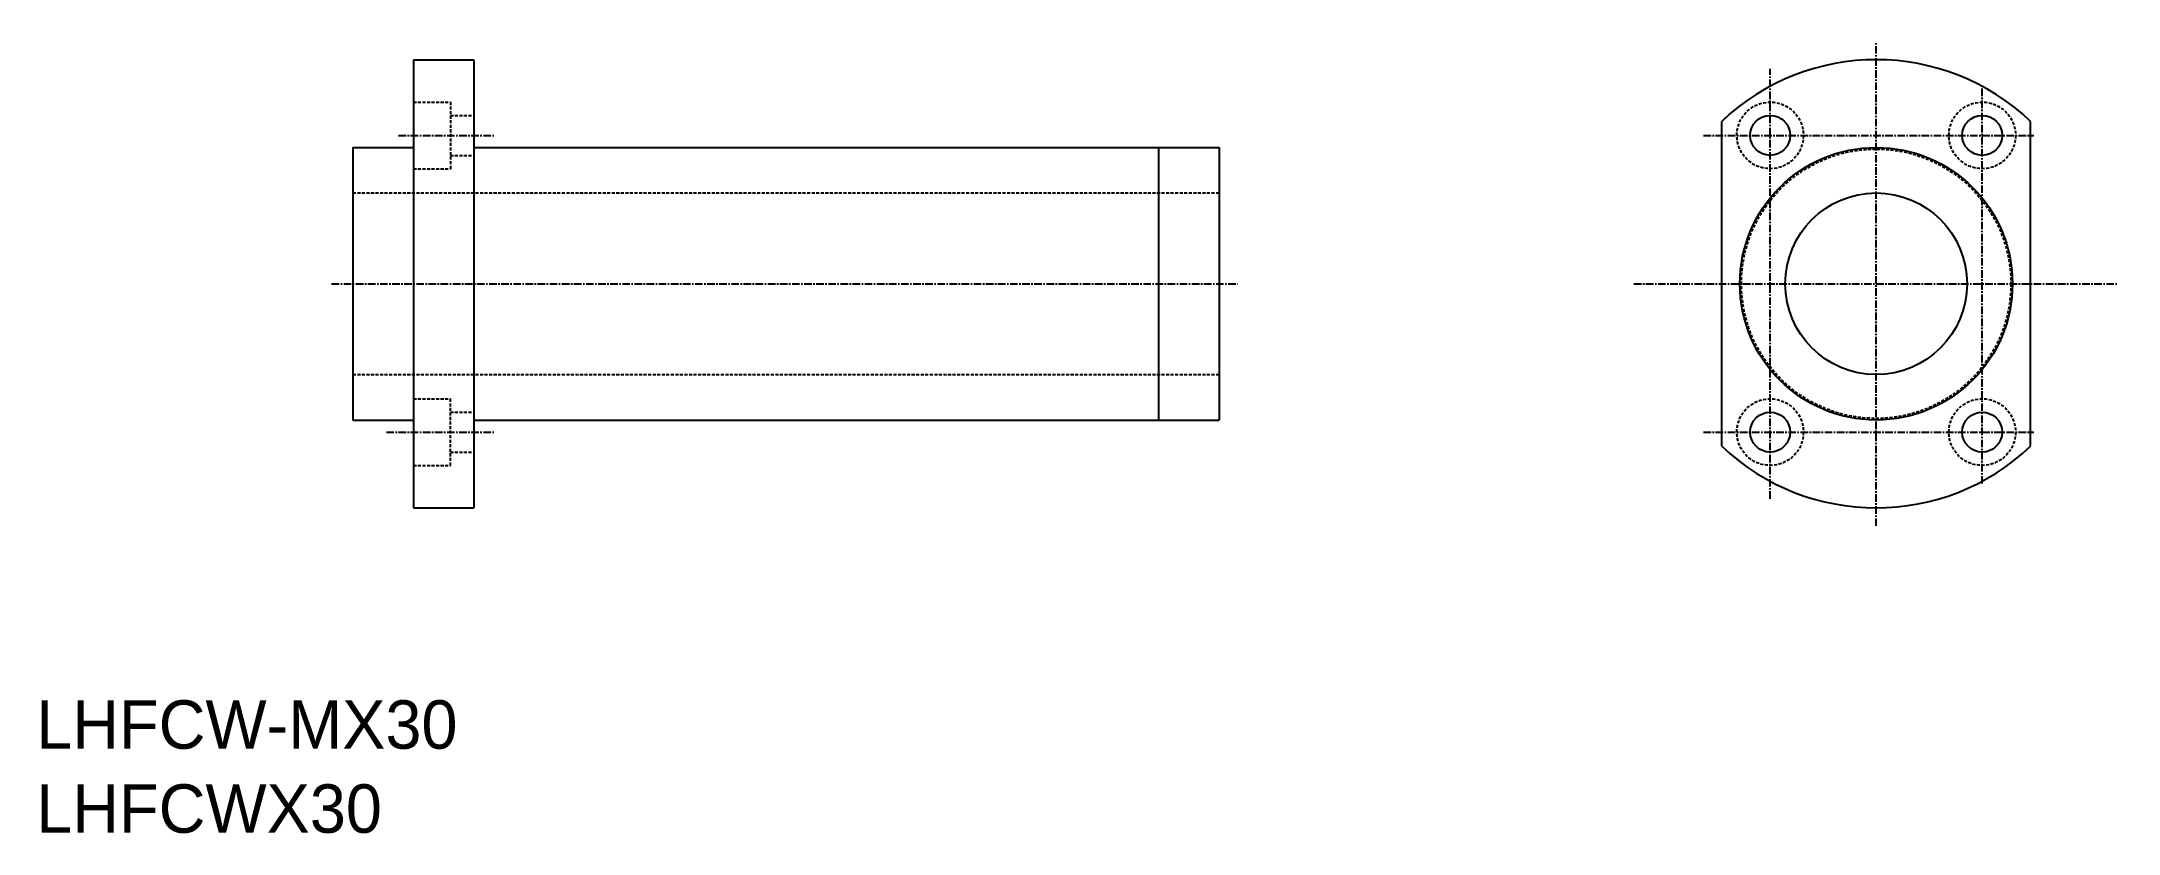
# Model space of a CAD drawing. Extents: x 240 to 582, y 205 to 335.
import ezdxf

# ---------------------------------------------------------------- set-up
doc = ezdxf.new("R2010")
doc.units = 0
doc.linetypes.add('CENTER', pattern=[2, 1.25, -0.25, 0.25, -0.25])
doc.linetypes.add('DASHED', pattern=[0.75, 0.5, -0.25])
doc.layers.get('0').update_dxf_attribs({"linetype": 'CONTINUOUS'})
doc.layers.add('CENTER', color=1, linetype='CENTER')

msp = doc.modelspace()

# ---------------------------------------------------------------- linework, layer by layer
at = {"color": 7, "linetype": 'CONTINUOUS'}
for p, q in [((301.01, 332.35), (311.01, 332.35)), ((301.01, 332.35), (301.01, 258.35)), ((311.01, 332.35), (311.01, 258.35)), ((516.98, 268.54), (516.98, 322.16)), ((567.98, 268.54), (567.98, 322.16)), ((291.01, 317.85), (301.01, 317.85)), ((291.01, 317.85), (291.01, 272.85)), ((311.01, 317.85), (434.01, 317.85)), ((424.01, 317.85), (424.01, 272.85)), ((434.01, 317.85), (434.01, 272.85)), ((291.01, 272.85), (301.01, 272.85)), ((311.01, 272.85), (434.01, 272.85)), ((301.01, 258.35), (311.01, 258.35))]:
    msp.add_line(p, q, dxfattribs=at)
at = {"color": 3, "linetype": 'DASHED'}
for p, q in [((301.01, 325.35), (307.11, 325.35)), ((307.11, 325.35), (307.11, 314.35)), ((307.11, 323.15), (311.01, 323.15)), ((307.11, 316.55), (311.01, 316.55)), ((301.01, 314.35), (307.11, 314.35)), ((291.01, 310.35), (434.01, 310.35)), ((291.01, 280.35), (434.01, 280.35)), ((301.01, 276.35), (307.11, 276.35)), ((307.11, 265.35), (307.11, 276.35)), ((307.11, 274.15), (311.01, 274.15)), ((307.11, 267.55), (311.01, 267.55)), ((301.01, 265.35), (307.11, 265.35))]:
    msp.add_line(p, q, dxfattribs=at)
for centre, radius in [((524.98, 319.85), 5.5), ((559.98, 319.85), 5.5), ((542.48, 295.35), 22.25), ((524.98, 270.85), 5.5), ((559.98, 270.85), 5.5)]:
    msp.add_circle(centre, radius, dxfattribs=at)
at = {"color": 7, "linetype": 'CONTINUOUS'}
for centre, radius in [((524.98, 319.85), 3.3), ((559.98, 319.85), 3.3), ((542.48, 295.35), 22.5), ((542.48, 295.35), 15), ((524.98, 270.85), 3.3), ((559.98, 270.85), 3.3)]:
    msp.add_circle(centre, radius, dxfattribs=at)
for start, end in [(46.434, 133.566), (226.434, 313.566)]:
    msp.add_arc((542.48, 295.35), 37, start, end, dxfattribs=at)
at = {"layer": 'CENTER', "color": 1, "linetype": 'CENTER'}
for p, q in [((542.48, 255.35), (542.48, 335.35)), ((524.98, 259.85), (524.98, 330.85)), ((559.98, 262.35), (559.98, 328.35)), ((298.56, 319.85), (314.56, 319.85)), ((513.98, 319.85), (568.48, 319.85)), ((287.51, 295.35), (437.06, 295.35)), ((502.48, 295.35), (582.48, 295.35)), ((296.56, 270.85), (314.56, 270.85)), ((513.98, 270.85), (568.48, 270.85))]:
    msp.add_line(p, q, dxfattribs=at)

# ---------------------------------------------------------------- texts
at = {"color": 7, "linetype": 'CONTINUOUS'}
for s, p in [('LHFCW-MX30', (238.75, 218.57)), ('LHFCWX30', (238.75, 204.69))]:
    msp.add_text(s, height=8, dxfattribs=at).set_placement(p)

doc.saveas('drawing.dxf')
